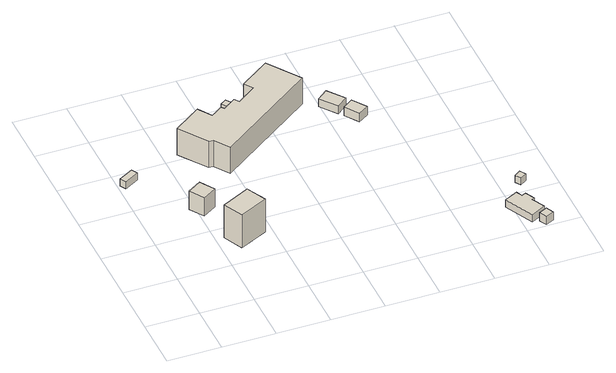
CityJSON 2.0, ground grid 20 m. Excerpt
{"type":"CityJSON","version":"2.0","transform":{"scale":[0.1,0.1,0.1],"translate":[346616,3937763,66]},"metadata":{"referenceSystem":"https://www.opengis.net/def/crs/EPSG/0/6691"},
"CityObjects":{
"building1":{"type":"Building","attributes":{"BuildingIDAttribute.prefecture":"14","BuildingIDAttribute.city":"14151","BuildingDetailAttribute.surveyYear":2015,"BuildingRiverFloodingRiskAttribute.description":"1","BuildingRiverFloodingRiskAttribute.rankOrg":"3","BuildingRiverFloodingRiskAttribute.depth":3.01,"BuildingRiverFloodingRiskAttribute.adminType":"2","BuildingRiverFloodingRiskAttribute.scale":"1","BuildingRiverFloodingRiskAttribute.duration":0.25,"BuildingLandSlideRiskAttribute.description":"1","BuildingLandSlideRiskAttribute.areaType":"1"},"geometry":[{"type":"Solid","lod":"1","boundaries":[[[[0,1,2,3]],[[2,4,5,3]],[[1,6,4,2]],[[0,7,6,1]],[[3,5,7,0]],[[4,6,7,5]]]]}]},
"building2":{"type":"Building","attributes":{"measuredHeight":13,"BuildingIDAttribute.prefecture":"14","BuildingIDAttribute.city":"14151","BuildingDetailAttribute.surveyYear":2015,"BuildingRiverFloodingRiskAttribute.description":"1","BuildingRiverFloodingRiskAttribute.rankOrg":"1","BuildingRiverFloodingRiskAttribute.adminType":"2","BuildingRiverFloodingRiskAttribute.scale":"1","BuildingRiverFloodingRiskAttribute.duration":6.5,"BuildingRiverFloodingRiskAttribute.depth":7.58,"BuildingLandSlideRiskAttribute.description":"1","BuildingLandSlideRiskAttribute.areaType":"1"},"geometry":[{"type":"Solid","lod":"1","boundaries":[[[[8,9,10,11]],[[10,12,13,11]],[[9,14,12,10]],[[8,15,14,9]],[[11,13,15,8]],[[12,14,15,13]]]]}]},
"building3":{"type":"Building","attributes":{"usage":"441","measuredHeight":14.2,"storeysAboveGround":1,"BuildingIDAttribute.prefecture":"14","BuildingIDAttribute.city":"14151","BuildingDetailAttribute.totalFloorArea":97.47,"BuildingDetailAttribute.buildingFootprintArea":97.47,"BuildingDetailAttribute.buildingStructureType":"610","BuildingDetailAttribute.buildingStructureOrgType":"2","BuildingDetailAttribute.orgUsage":"172","BuildingDetailAttribute.surveyYear":2015,"BuildingRiverFloodingRiskAttribute.description":"1","BuildingRiverFloodingRiskAttribute.rankOrg":"1","BuildingRiverFloodingRiskAttribute.adminType":"2","BuildingRiverFloodingRiskAttribute.scale":"1","BuildingRiverFloodingRiskAttribute.depth":7.22,"BuildingRiverFloodingRiskAttribute.duration":1.42,"BuildingLandSlideRiskAttribute.description":"1","BuildingLandSlideRiskAttribute.areaType":"1"},"geometry":[{"type":"Solid","lod":"1","boundaries":[[[[16,17,18,19]],[[18,20,21,19]],[[17,22,20,18]],[[16,23,22,17]],[[19,21,23,16]],[[20,22,23,21]]]]}]},
"building4":{"type":"Building","attributes":{"name":"30","usage":"422","measuredHeight":12.3,"storeysAboveGround":3,"BuildingIDAttribute.prefecture":"14","BuildingIDAttribute.city":"14151","BuildingDetailAttribute.totalFloorArea":1973.3,"BuildingDetailAttribute.buildingFootprintArea":657.77,"BuildingDetailAttribute.buildingStructureType":"610","BuildingDetailAttribute.buildingStructureOrgType":"2","BuildingDetailAttribute.orgUsage":"135","BuildingDetailAttribute.surveyYear":2015,"BuildingRiverFloodingRiskAttribute.description":"1","BuildingRiverFloodingRiskAttribute.rankOrg":"2","BuildingRiverFloodingRiskAttribute.depth":2.98,"BuildingRiverFloodingRiskAttribute.adminType":"2","BuildingRiverFloodingRiskAttribute.scale":"1","BuildingRiverFloodingRiskAttribute.duration":7.5,"BuildingLandSlideRiskAttribute.description":"1","BuildingLandSlideRiskAttribute.areaType":"1"},"geometry":[{"type":"Solid","lod":"1","boundaries":[[[[24,25,26,27,28,29,30,31,32,33,34,35,36,37]],[[36,38,39,37]],[[35,40,38,36]],[[34,41,40,35]],[[33,42,41,34]],[[32,43,42,33]],[[31,44,43,32]],[[30,45,44,31]],[[29,46,45,30]],[[28,47,46,29]],[[27,48,47,28]],[[26,49,48,27]],[[25,50,49,26]],[[24,51,50,25]],[[37,39,51,24]],[[38,40,41,42,43,44,45,46,47,48,49,50,51,39]]]]}]},
"building5":{"type":"Building","attributes":{"measuredHeight":7,"BuildingIDAttribute.prefecture":"14","BuildingIDAttribute.city":"14151","BuildingDetailAttribute.surveyYear":2015,"BuildingRiverFloodingRiskAttribute.description":"1","BuildingRiverFloodingRiskAttribute.rankOrg":"2","BuildingRiverFloodingRiskAttribute.depth":2.78,"BuildingRiverFloodingRiskAttribute.adminType":"2","BuildingRiverFloodingRiskAttribute.scale":"1","BuildingRiverFloodingRiskAttribute.duration":8.58},"geometry":[{"type":"Solid","lod":"1","boundaries":[[[[52,53,54,55]],[[54,56,57,55]],[[53,58,56,54]],[[52,59,58,53]],[[55,57,59,52]],[[56,58,59,57]]]]}]},
"building6":{"type":"Building","attributes":{"usage":"422","measuredHeight":3.5,"storeysAboveGround":1,"BuildingIDAttribute.prefecture":"14","BuildingIDAttribute.city":"14151","BuildingDetailAttribute.totalFloorArea":40.43,"BuildingDetailAttribute.buildingFootprintArea":40.43,"BuildingDetailAttribute.buildingStructureType":"610","BuildingDetailAttribute.buildingStructureOrgType":"2","BuildingDetailAttribute.orgUsage":"135","BuildingDetailAttribute.surveyYear":2015,"BuildingRiverFloodingRiskAttribute.description":"1","BuildingRiverFloodingRiskAttribute.rankOrg":"2","BuildingRiverFloodingRiskAttribute.depth":2.93,"BuildingRiverFloodingRiskAttribute.adminType":"2","BuildingRiverFloodingRiskAttribute.scale":"1","BuildingRiverFloodingRiskAttribute.duration":8.75},"geometry":[{"type":"Solid","lod":"1","boundaries":[[[[60,61,62,63]],[[62,64,65,63]],[[61,66,64,62]],[[60,67,66,61]],[[63,65,67,60]],[[64,66,67,65]]]]}]},
"building7":{"type":"Building","attributes":{"usage":"422","measuredHeight":3.9,"storeysAboveGround":1,"BuildingIDAttribute.prefecture":"14","BuildingIDAttribute.city":"14151","BuildingDetailAttribute.totalFloorArea":35.29,"BuildingDetailAttribute.buildingFootprintArea":35.29,"BuildingDetailAttribute.buildingStructureType":"610","BuildingDetailAttribute.buildingStructureOrgType":"2","BuildingDetailAttribute.orgUsage":"135","BuildingDetailAttribute.surveyYear":2015,"BuildingRiverFloodingRiskAttribute.description":"1","BuildingRiverFloodingRiskAttribute.rankOrg":"2","BuildingRiverFloodingRiskAttribute.depth":2.97,"BuildingRiverFloodingRiskAttribute.adminType":"2","BuildingRiverFloodingRiskAttribute.scale":"1","BuildingRiverFloodingRiskAttribute.duration":8.75},"geometry":[{"type":"Solid","lod":"1","boundaries":[[[[68,69,70,71]],[[70,72,73,71]],[[69,74,72,70]],[[68,75,74,69]],[[71,73,75,68]],[[72,74,75,73]]]]}]},
"building8":{"type":"Building","attributes":{"usage":"422","measuredHeight":3.4,"storeysAboveGround":1,"BuildingIDAttribute.prefecture":"14","BuildingIDAttribute.city":"14151","BuildingDetailAttribute.totalFloorArea":78.36,"BuildingDetailAttribute.buildingFootprintArea":78.36,"BuildingDetailAttribute.buildingStructureType":"610","BuildingDetailAttribute.buildingStructureOrgType":"2","BuildingDetailAttribute.orgUsage":"135","BuildingDetailAttribute.surveyYear":2015,"BuildingRiverFloodingRiskAttribute.description":"1","BuildingRiverFloodingRiskAttribute.rankOrg":"3","BuildingRiverFloodingRiskAttribute.depth":3.29,"BuildingRiverFloodingRiskAttribute.adminType":"2","BuildingRiverFloodingRiskAttribute.scale":"1","BuildingRiverFloodingRiskAttribute.duration":7.08},"geometry":[{"type":"Solid","lod":"1","boundaries":[[[[76,77,78,79,80,81,82,83]],[[82,84,85,83]],[[81,86,84,82]],[[80,87,86,81]],[[79,88,87,80]],[[78,89,88,79]],[[77,90,89,78]],[[76,91,90,77]],[[83,85,91,76]],[[84,86,87,88,89,90,91,85]]]]}]},
"building9":{"type":"Building","attributes":{"measuredHeight":3.7,"BuildingIDAttribute.prefecture":"14","BuildingIDAttribute.city":"14151","BuildingDetailAttribute.surveyYear":2015,"BuildingRiverFloodingRiskAttribute.description":"1","BuildingRiverFloodingRiskAttribute.rankOrg":"3","BuildingRiverFloodingRiskAttribute.depth":3.28,"BuildingRiverFloodingRiskAttribute.adminType":"2","BuildingRiverFloodingRiskAttribute.scale":"1","BuildingRiverFloodingRiskAttribute.duration":7.08},"geometry":[{"type":"Solid","lod":"1","boundaries":[[[[92,93,94,95]],[[94,96,97,95]],[[93,98,96,94]],[[92,99,98,93]],[[95,97,99,92]],[[96,98,99,97]]]]}]},
"building10":{"type":"Building","attributes":{"BuildingIDAttribute.prefecture":"14","BuildingIDAttribute.city":"14151","BuildingDetailAttribute.surveyYear":2015,"BuildingRiverFloodingRiskAttribute.description":"1","BuildingRiverFloodingRiskAttribute.rankOrg":"2","BuildingRiverFloodingRiskAttribute.depth":2.95,"BuildingRiverFloodingRiskAttribute.adminType":"2","BuildingRiverFloodingRiskAttribute.scale":"1","BuildingRiverFloodingRiskAttribute.duration":7.58},"geometry":[{"type":"Solid","lod":"1","boundaries":[[[[100,101,102,103]],[[102,104,105,103]],[[101,106,104,102]],[[100,107,106,101]],[[103,105,107,100]],[[104,106,107,105]]]]}]}
},
"vertices":[
[62,770,4],[75,747,4],[20,717,4],[7,740,4],[20,717,34],[7,740,34],[75,747,34],[62,770,34],
[213,481,2],[178,535,2],[229,568,2],[264,514,2],[229,568,81],[264,514,81],[178,535,81],[213,481,81],
[336,400,2],[372,325,2],[265,274,2],[230,348,2],[265,274,144],[230,348,144],[372,325,144],[336,400,144],
[380,662,3],[341,719,3],[325,719,3],[251,825,3],[354,897,3],[389,846,3],[433,877,3],[442,866,3],[490,900,3],[503,882,3],[574,933,3],[551,965,3],[663,1043,3],[749,920,3],[663,1043,117],[749,920,117],[551,965,117],[574,933,117],[503,882,117],[490,900,117],[442,866,117],[433,877,117],[389,846,117],[354,897,117],[251,825,117],[325,719,117],[341,719,117],[380,662,117],
[551,924,3],[528,908,3],[475,983,3],[498,999,3],[475,983,39],[498,999,39],[528,908,39],[551,924,39],
[883,857,4],[842,825,4],[794,887,4],[835,919,4],[794,887,37],[835,919,37],[842,825,37],[883,857,37],
[893,758,3],[856,811,3],[895,838,3],[932,784,3],[895,838,39],[932,784,39],[856,811,39],[893,758,39],
[1179,146,0],[1229,170,0],[1241,147,0],[1256,154,0],[1274,118,0],[1264,114,0],[1289,64,0],[1233,36,0],[1289,64,32],[1233,36,32],[1264,114,32],[1274,118,32],[1256,154,32],[1241,147,32],[1229,170,32],[1179,146,32],
[1290,49,0],[1304,20,0],[1272,5,0],[1258,34,0],[1272,5,35],[1258,34,35],[1304,20,35],[1290,49,35],
[1283,273,2],[1297,251,2],[1273,236,2],[1259,257,2],[1273,236,32],[1259,257,32],[1297,251,32],[1283,273,32]
]}
